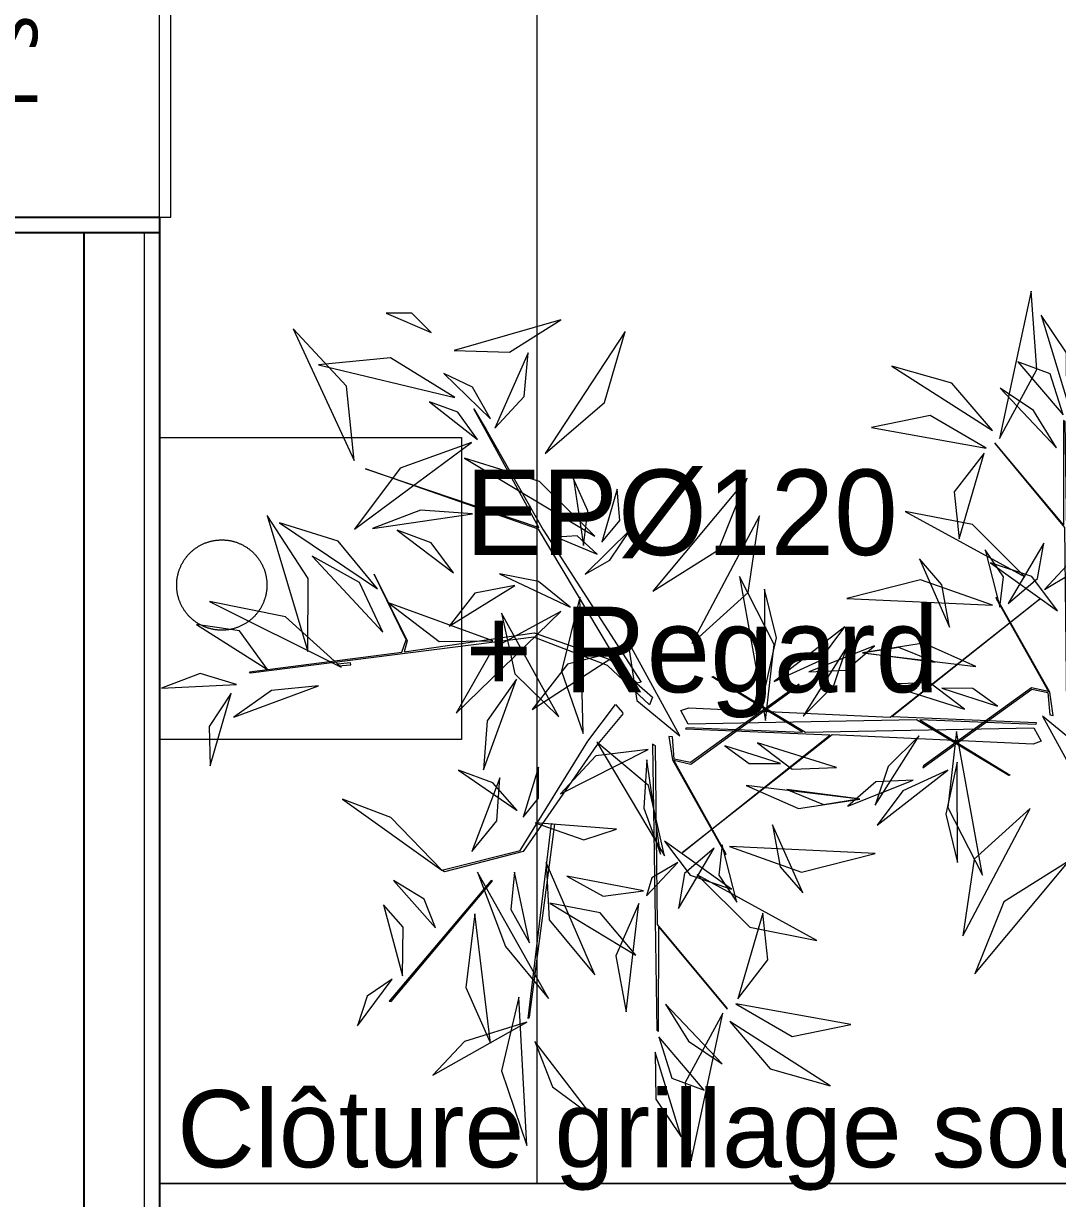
# Model space of a CAD drawing. Header units: centimetres. Extents: x 16433 to 114398, y -50094 to -12305.
# Drawn here: x 32613.3 to 32750.2, y -30288.1 to -30132.6 of the extents above; entities that cross this region are included whole.
import ezdxf

# ---------------------------------------------------------------- set-up
doc = ezdxf.new("R2010")
doc.units = ezdxf.units.CM
doc.header["$LTSCALE"] = 0.5
doc.linetypes.add('Style de ligne -2', pattern=[0.694425, 0.48607, -0.208355])
doc.layers.get('0').update_dxf_attribs({"linetype": 'CONTINUOUS'})
doc.layers.get('DEFPOINTS').update_dxf_attribs({"linetype": 'CONTINUOUS'})
doc.layers.add('3-BAT C-Niveau -2', color=7, linetype='CONTINUOUS')
doc.styles.add('Futura Std Book', font='')
doc.styles.add('Helvetica', font='')
doc.styles.add('Lucida Grande', font='')
doc.styles.get('Futura Std Book').set_extended_font_data('Futura Std Book')
doc.styles.get('Helvetica').set_extended_font_data('Helvetica')
doc.styles.get('Lucida Grande').set_extended_font_data('Lucida Grande')
doc.dimstyles.new('IS', dxfattribs={"dimtxt": 10.08724, "dimasz": 5.007446, "dimexe": 2, "dimexo": 10, "dimgap": 3, "dimtad": 1, "dimdec": 1, "dimtxsty": 'Helvetica', "dimblk": 'DOT', "dimblk1": 'DOT', "dimblk2": 'DOT', "dimcen": 0, "dimdle": 10, "dimazin": 0, "dimtfac": 0.8, "dimtdec": 1, "dimtix": 1, "dimtmove": 0, "dimatfit": 0, "dimldrblk": 'VW_FILLEDARROW-1', "dimfxl": 10, "dimfxlon": 1, "dimfrac": 2, "dimtolj": 1, "dimarcsym": 0})

# ---------------------------------------------------------------- blocks, each defined once
blk = doc.blocks.new('Groupe-84-1')
at = {"color": 253, "linetype": 'Continuous', "lineweight": 5, "true_color": 0xa0a0a4, "flags": 128}
for points in [[(15896.61, -47331.84), (15900.69, -47325.42), (15902.56, -47315.11), (15890.87, -47279.16), (15891.04, -47278.96), (15897.34, -47298.32), (15899.05, -47298.58), (15906.79, -47292.79), (15898.96, -47298.75), (15897.45, -47298.61), (15903.1, -47315.06), (15901.56, -47325.48), (15900.21, -47327.72), (15916.72, -47313.07), (15920.3, -47289.08), (15916.91, -47313.06), (15930.79, -47301.69), (15928.4, -47303.82), (15916.72, -47313.7), (15899.32, -47330.21), (15899.12, -47329.71), (15900.21, -47327.72), (15897.67, -47332.06)], [(15869.83, -47315.74), (15869.83, -47315.55), (15851.6, -47305.26), (15851.64, -47305.53)], [(15852.99, -47323.9), (15852.77, -47323.78), (15878.73, -47322.03), (15878.71, -47322.41)], [(15892.95, -47335.14), (15890.01, -47336.18), (15878.96, -47345.48), (15879.14, -47345.45), (15889.98, -47336.36), (15889.9, -47338.67), (15902.72, -47350.78), (15902.99, -47350.82), (15890.08, -47338.59), (15890.11, -47336.41), (15892.97, -47335.61)], [(15878.17, -47339.76), (15897.07, -47356.06), (15894.31, -47337.19), (15894.55, -47337.21), (15896.81, -47352.41), (15901.77, -47339.27), (15901.86, -47339.43), (15896.88, -47352.83), (15903.09, -47382.43), (15901.5, -47383.72), (15900.93, -47382.75), (15897.19, -47356.35), (15878.34, -47339.95)], [(15919.95, -47380.03), (15901.04, -47363.73), (15903.8, -47382.59), (15903.56, -47382.58), (15901.3, -47367.38), (15896.35, -47380.52), (15896.26, -47380.36), (15901.24, -47366.96), (15895.03, -47337.36), (15896.62, -47336.07), (15897.18, -47337.04), (15900.93, -47363.44), (15919.77, -47379.84)], [(15905.16, -47384.65), (15908.1, -47383.61), (15919.15, -47374.3), (15918.97, -47374.34), (15908.14, -47383.43), (15908.21, -47381.12), (15895.39, -47369), (15895.13, -47368.96), (15908.03, -47381.2), (15908, -47383.38), (15905.15, -47384.18)]]:
    blk.add_lwpolyline(points, close=True, dxfattribs=at)
for points in [[(15894.81, -47328.62), (15889.98, -47325.94), (15874.41, -47319), (15869.81, -47309.26), (15869.98, -47308.91), (15874.47, -47318.6), (15890.33, -47324.7), (15895.81, -47327.43), (15894.91, -47328.57)], [(15854.45, -47341.05), (15867.89, -47338.52), (15858.91, -47349.46), (15859.05, -47349.41), (15868.2, -47338.3), (15891.41, -47333.65), (15891.53, -47333.21), (15854.45, -47340.83), (15854.34, -47341.07), (15854.41, -47341.06)], [(15943.67, -47378.74), (15930.22, -47381.27), (15939.2, -47370.33), (15939.06, -47370.38), (15929.91, -47381.49), (15906.71, -47386.14), (15906.59, -47386.58), (15943.66, -47378.96), (15943.78, -47378.72), (15943.71, -47378.73)]]:
    blk.add_lwpolyline(points, dxfattribs=at)
at = {"color": 253, "linetype": 'Continuous', "lineweight": 5, "true_color": 0xa0a0a4}
for points in [[(15889.04, -47277.59, -183.73), (15889.61, -47272.59, -181.29), (15886.73, -47267.94, -179.52), (15886.73, -47267.94, -179.52), (15889.04, -47277.59, -183.73)], [(15891.79, -47281.26, -194.21), (15896.1, -47276.67, -192.81), (15895.89, -47270.92, -190.06), (15895.89, -47270.92, -190.06), (15891.79, -47281.26, -194.21)], [(15891.79, -47281.26, -194.21), (15896.1, -47276.67, -192.81), (15895.89, -47270.92, -190.06), (15895.89, -47270.92, -190.06), (15891.79, -47281.26, -194.21)], [(15893.91, -47290.77, -206.43), (15899.08, -47282.3, -204.4), (15899.21, -47272.05, -204.36), (15899.21, -47272.05, -204.36), (15893.91, -47290.77, -206.43)], [(15893.91, -47290.77, -206.43), (15899.08, -47282.3, -204.4), (15899.21, -47272.05, -204.36), (15899.21, -47272.05, -204.36), (15893.91, -47290.77, -206.43)], [(15887.78, -47277.12, -183.47), (15882.92, -47275.1, -183.7), (15877.81, -47276.18, -184.07), (15877.81, -47276.18, -184.07), (15887.78, -47277.12, -183.47)], [(15887.78, -47277.12, -183.47), (15882.92, -47275.1, -183.7), (15877.81, -47276.18, -184.07), (15877.81, -47276.18, -184.07), (15887.78, -47277.12, -183.47)], [(15921.12, -47287.39, -215.07), (15930.6, -47284.54, -213.8), (15936.74, -47276.19, -214.42), (15936.74, -47276.19, -214.42), (15921.12, -47287.39, -215.07)], [(15890.9, -47288.3, -199.98), (15889.15, -47282.29, -200.36), (15884.72, -47278.04, -199.46), (15884.72, -47278.04, -199.46), (15890.9, -47288.3, -199.98)], [(15895.11, -47286.05, -194.97), (15904.59, -47284.3, -192.57), (15911.8, -47277.41, -191.31), (15911.8, -47277.41, -191.31), (15895.11, -47286.05, -194.97)], [(15904.99, -47293.61, -201.48), (15910.2, -47287.28, -202.35), (15911.17, -47279.23, -201.76), (15911.17, -47279.23, -201.76), (15904.99, -47293.61, -201.48)], [(15931.79, -47298.93, -228.35), (15935.34, -47289.58, -229.1), (15932.69, -47280.4, -232.12), (15932.69, -47280.4, -232.12), (15931.79, -47298.93, -228.35)], [(15899.48, -47295.36, -207.16), (15905.35, -47291.11, -205.48), (15907.61, -47284.27, -203.83), (15907.61, -47284.27, -203.83), (15899.48, -47295.36, -207.16)], [(15899.48, -47295.36, -207.16), (15905.35, -47291.11, -205.48), (15907.61, -47284.27, -203.83), (15907.61, -47284.27, -203.83), (15899.48, -47295.36, -207.16)], [(15939.66, -47294.26, -211.21), (15941.68, -47291.29, -209.03), (15941.06, -47287.91, -206.71), (15941.06, -47287.91, -206.71), (15939.66, -47294.26, -211.21)], [(15939.66, -47294.26, -211.21), (15941.68, -47291.29, -209.03), (15941.06, -47287.91, -206.71), (15941.06, -47287.91, -206.71), (15939.66, -47294.26, -211.21)], [(15894.44, -47292.01, -203.84), (15894.67, -47291.91, -203.87), (15894.19, -47290.23, -202.04), (15893.98, -47290.33, -202.02), (15894.44, -47292.01, -203.84)], [(15926.33, -47302.2, -228.97), (15921.22, -47293.55, -227.8), (15912.16, -47289.14, -227.09), (15912.16, -47289.14, -227.09), (15926.33, -47302.2, -228.97)], [(15917.08, -47304.11, -196.26), (15916.27, -47297.25, -195.05), (15912.72, -47291.44, -196.39), (15912.72, -47291.44, -196.39), (15917.08, -47304.11, -196.26)], [(15869.98, -47308.91, -197.23), (15875.55, -47300.96, -194.28), (15876.73, -47294.21, -188.42), (15876.73, -47294.21, -188.42), (15869.98, -47308.91, -197.23)], [(15908.94, -47303.09, -195.33), (15912.27, -47299.44, -195.1), (15913.09, -47294.71, -194.26), (15913.09, -47294.71, -194.26), (15908.94, -47303.09, -195.33)], [(15903.44, -47295.38, -188.89), (15899.67, -47302.93, -185.79), (15901.06, -47309.87, -181.22), (15901.06, -47309.87, -181.22), (15903.44, -47295.38, -188.89)], [(15926.88, -47302.92, -229.3), (15929.93, -47299.68, -228.25), (15930.58, -47295.73, -226.49), (15930.58, -47295.73, -226.49), (15926.88, -47302.92, -229.3)], [(15929.86, -47304.09, -232.75), (15933.57, -47300.98, -233.5), (15934.61, -47296.91, -235.42), (15934.61, -47296.91, -235.42), (15929.86, -47304.09, -232.75)], [(15937.87, -47297.68, -212.86), (15939.03, -47304.94, -209.91), (15944.52, -47310.83, -208.14), (15944.52, -47310.83, -208.14), (15937.87, -47297.68, -212.86)], [(15937.87, -47297.68, -212.86), (15939.03, -47304.94, -209.91), (15944.52, -47310.83, -208.14), (15944.52, -47310.83, -208.14), (15937.87, -47297.68, -212.86)], [(15854.57, -47305.12, -211.6), (15851.73, -47302.27, -211.07), (15847.62, -47301.74, -211.1), (15847.62, -47301.74, -211.1), (15854.57, -47305.12, -211.6)], [(15855.23, -47306.36, -202.5), (15861.61, -47305.25, -200.11), (15864, -47302.17, -195.35), (15864, -47302.17, -195.35), (15855.23, -47306.36, -202.5)], [(15862.32, -47309.5, -218.46), (15865.75, -47307.31, -216.39), (15867.42, -47302.85, -215.43), (15867.42, -47302.85, -215.43), (15862.32, -47309.5, -218.46)], [(15917.2, -47320.56, -212.64), (15922.94, -47312.03, -211.07), (15924.12, -47301.68, -212.06), (15924.12, -47301.68, -212.06), (15917.2, -47320.56, -212.64)], [(15917.2, -47320.56, -212.64), (15922.94, -47312.03, -211.07), (15924.12, -47301.68, -212.06), (15924.12, -47301.68, -212.06), (15917.2, -47320.56, -212.64)], [(15908.8, -47311.39, -184.69), (15906.82, -47306.35, -183.17), (15901.87, -47303.85, -181.63), (15901.87, -47303.85, -181.63), (15908.8, -47311.39, -184.69)], [(15928.78, -47304.92, -232.48), (15933.62, -47307.92, -232.45), (15939.38, -47307.38, -231.83), (15939.38, -47307.38, -231.83), (15928.78, -47304.92, -232.48)], [(15906.53, -47318.02, -204.31), (15900.13, -47310.12, -204.16), (15890.75, -47306.88, -202.67), (15890.75, -47306.88, -202.67), (15906.53, -47318.02, -204.31)], [(15879.57, -47317.25, -202.12), (15882.56, -47313.38, -201.54), (15883.37, -47308.58, -202.14), (15883.37, -47308.58, -202.14), (15879.57, -47317.25, -202.12)], [(15907.35, -47319.1, -204.62), (15909.91, -47314.38, -205.07), (15909.92, -47309.08, -204.23), (15909.92, -47309.08, -204.23), (15907.35, -47319.1, -204.62)], [(15904.89, -47310.34, -205.3), (15897.29, -47313.58, -204.92), (15892.78, -47320.36, -203.9), (15892.78, -47320.36, -203.9), (15904.89, -47310.34, -205.3)], [(15873.11, -47312.32, -199.77), (15877.71, -47314.82, -197.57), (15883.41, -47314.17, -196.35), (15883.41, -47314.17, -196.35), (15873.11, -47312.32, -199.77)], [(15896.65, -47313.89, -185.42), (15890.52, -47311.1, -185.31), (15884.05, -47311.83, -184.01), (15884.05, -47311.83, -184.01), (15896.65, -47313.89, -185.42)], [(15926.7, -47312.08, -223.66), (15934.81, -47318.53, -222.36), (15944.56, -47319.47, -219.58), (15944.56, -47319.47, -219.58), (15926.7, -47312.08, -223.66)], [(15852.27, -47323.7, -214.21), (15848.21, -47316.08, -211.43), (15843.08, -47312.76, -206.15), (15843.08, -47312.76, -206.15), (15852.27, -47323.7, -214.21)], [(15870.6, -47313.6, -210.1), (15861.59, -47319.05, -209.96), (15855.89, -47325.93, -205.95), (15855.89, -47325.93, -205.95), (15870.6, -47313.6, -210.1)], [(15865.09, -47314.27, -221.24), (15855.29, -47314.9, -218.96), (15848.63, -47319.48, -214.31), (15848.63, -47319.48, -214.31), (15865.09, -47314.27, -221.24)], [(15903.14, -47327.19, -217.22), (15899.86, -47320.16, -219.34), (15893.1, -47316.71, -221.55), (15893.1, -47316.71, -221.55), (15903.14, -47327.19, -217.22)], [(15914.91, -47321.31, -212.09), (15916.79, -47318.29, -209.87), (15916.12, -47315.61, -207.1), (15916.12, -47315.61, -207.1), (15914.91, -47321.31, -212.09)], [(15914.91, -47321.31, -212.09), (15916.79, -47318.29, -209.87), (15916.12, -47315.61, -207.1), (15916.12, -47315.61, -207.1), (15914.91, -47321.31, -212.09)], [(15915.69, -47319.33, -172.05), (15920.33, -47319.05, -171.7), (15924.13, -47316.39, -172.02), (15924.13, -47316.39, -172.02), (15915.69, -47319.33, -172.05)], [(15915.69, -47319.33, -172.05), (15920.33, -47319.05, -171.7), (15924.13, -47316.39, -172.02), (15924.13, -47316.39, -172.02), (15915.69, -47319.33, -172.05)], [(15871.5, -47318.39, -207.72), (15866.54, -47318.84, -206.62), (15862.68, -47322.08, -205.86), (15862.68, -47322.08, -205.86), (15871.5, -47318.39, -207.72)], [(15878.88, -47318.16, -202.35), (15881.72, -47319.71, -200.21), (15885.76, -47318.95, -199.09), (15885.76, -47318.95, -199.09), (15878.88, -47318.16, -202.35)], [(15878.44, -47319.88, -198.87), (15877.43, -47326.63, -195.41), (15879.62, -47330.6, -190.33), (15879.62, -47330.6, -190.33), (15878.44, -47319.88, -198.87)], [(15908.87, -47320.12, -176.08), (15898.79, -47319.58, -174.79), (15891.21, -47323.94, -170.69), (15891.21, -47323.94, -170.69), (15908.87, -47320.12, -176.08)], [(15855.34, -47322.03, -223.19), (15845.32, -47321.6, -225.59), (15836.22, -47326.74, -225.79), (15836.22, -47326.74, -225.79), (15855.34, -47322.03, -223.19)], [(15855.34, -47322.03, -223.19), (15845.32, -47321.6, -225.59), (15836.22, -47326.74, -225.79), (15836.22, -47326.74, -225.79), (15855.34, -47322.03, -223.19)], [(15912, -47320.26, -171.59), (15914.43, -47323.14, -169.03), (15918.92, -47325.04, -167.96), (15918.92, -47325.04, -167.96), (15912, -47320.26, -171.59)], [(15916.57, -47321.63, -213.12), (15919.83, -47323.43, -210.71), (15923.87, -47322.33, -208.62), (15923.87, -47322.33, -208.62), (15916.57, -47321.63, -213.12)], [(15916.57, -47321.63, -213.12), (15919.83, -47323.43, -210.71), (15923.87, -47322.33, -208.62), (15923.87, -47322.33, -208.62), (15916.57, -47321.63, -213.12)], [(15873.51, -47322.29, -233.25), (15866.16, -47324.06, -238.65), (15860.13, -47331.36, -241.93), (15860.13, -47331.36, -241.93), (15873.51, -47322.29, -233.25)], [(15890.74, -47332.76, -200.73), (15888.64, -47326.1, -197.34), (15882.81, -47322.47, -193.77), (15882.81, -47322.47, -193.77), (15890.74, -47332.76, -200.73)], [(15890.74, -47332.76, -200.73), (15888.64, -47326.1, -197.34), (15882.81, -47322.47, -193.77), (15882.81, -47322.47, -193.77), (15890.74, -47332.76, -200.73)], [(15863.68, -47336.25, -189.87), (15868.31, -47330.54, -186.93), (15868.34, -47323.76, -183.27), (15868.34, -47323.76, -183.27), (15863.68, -47336.25, -189.87)], [(15849.94, -47325.21, -215.73), (15844.51, -47328.64, -216.78), (15841.65, -47334.5, -215.22), (15841.65, -47334.5, -215.22), (15849.94, -47325.21, -215.73)], [(15849.94, -47325.21, -215.73), (15844.51, -47328.64, -216.78), (15841.65, -47334.5, -215.22), (15841.65, -47334.5, -215.22), (15849.94, -47325.21, -215.73)], [(15872.28, -47325.32, -229.03), (15870.56, -47330.53, -227.48), (15872.25, -47335.66, -225.66), (15872.25, -47335.66, -225.66), (15872.28, -47325.32, -229.03)], [(15877.33, -47337.53, -178.9), (15886.05, -47333.71, -176.01), (15890.43, -47325.93, -172.29), (15890.43, -47325.93, -172.29), (15877.33, -47337.53, -178.9)], [(15877.33, -47337.53, -178.9), (15886.05, -47333.71, -176.01), (15890.43, -47325.93, -172.29), (15890.43, -47325.93, -172.29), (15877.33, -47337.53, -178.9)], [(15904.37, -47327.43, -210.57), (15896.83, -47330.11, -206.9), (15893.32, -47336.53, -202.54), (15893.32, -47336.53, -202.54), (15904.37, -47327.43, -210.57)], [(15911.48, -47329.49, -220.09), (15918.44, -47336.99, -220.53), (15928.49, -47338.97, -219.34), (15928.49, -47338.97, -219.34), (15911.48, -47329.49, -220.09)], [(15870.49, -47335.33, -200.41), (15863.08, -47333.64, -200.32), (15856.05, -47336.36, -200.54), (15856.05, -47336.36, -200.54), (15870.49, -47335.33, -200.41)], [(15889.39, -47332.85, -200.44), (15882.99, -47333.64, -199.26), (15877.42, -47336.95, -200.49), (15877.42, -47336.95, -200.49), (15889.39, -47332.85, -200.44)], [(15876.78, -47339.41, -177.75), (15874.15, -47336.41, -175.38), (15871.67, -47336.18, -172.12), (15871.67, -47336.18, -172.12), (15876.78, -47339.41, -177.75)], [(15879.24, -47337.17, -207.06), (15875.41, -47341.34, -208.24), (15874.62, -47347.06, -209.24), (15874.62, -47347.06, -209.24), (15879.24, -47337.17, -207.06)], [(15905.62, -47335.86, -220.85), (15913.63, -47341.91, -221.31), (15923.88, -47341.49, -222.56), (15923.88, -47341.49, -222.56), (15905.62, -47335.86, -220.85)], [(15851.55, -47341.15, -174.84), (15845.44, -47342.37, -175.45), (15841.18, -47346.6, -176.76), (15841.18, -47346.6, -176.76), (15851.55, -47341.15, -174.84)], [(15853.62, -47341.25, -174.58), (15848.57, -47343.96, -172.2), (15847.81, -47348.47, -168.43), (15847.81, -47348.47, -168.43), (15853.62, -47341.25, -174.58)], [(15858.03, -47341.31, -186.97), (15853.78, -47345.21, -187.38), (15851.67, -47350.13, -185.5), (15851.67, -47350.13, -185.5), (15858.03, -47341.31, -186.97)], [(15879.52, -47343.78, -215.21), (15875.52, -47340.56, -213.09), (15870.79, -47340.62, -210.46), (15870.79, -47340.62, -210.46), (15879.52, -47343.78, -215.21)], [(15897.42, -47347.34, -225.36), (15907.53, -47346.58, -224.7), (15915.49, -47340.4, -224), (15915.49, -47340.4, -224), (15897.42, -47347.34, -225.36)], [(15875.64, -47342.24, -207.25), (15870.13, -47350.37, -205.29), (15870.07, -47359.44, -201.98), (15870.07, -47359.44, -201.98), (15875.64, -47342.24, -207.25)], [(15893.13, -47342.64, -197.01), (15891.41, -47346.26, -196.39), (15892.16, -47350.32, -196.61), (15892.16, -47350.32, -196.61), (15893.13, -47342.64, -197.01)], [(15880.18, -47344.76, -179.83), (15876.14, -47345.06, -178.67), (15873.08, -47348.07, -177.99), (15873.08, -47348.07, -177.99), (15880.18, -47344.76, -179.83)], [(15901.4, -47346.5, -183.78), (15908.44, -47346.7, -183.14), (15914.46, -47343.97, -184.94), (15914.46, -47343.97, -184.94), (15901.4, -47346.5, -183.78)], [(15858.26, -47348.97, -186.41), (15848.35, -47345.8, -187.61), (15838.28, -47348.49, -186.97), (15838.28, -47348.49, -186.97), (15858.26, -47348.97, -186.41)], [(15880.11, -47345.75, -179.52), (15878.57, -47355.75, -178.73), (15882.8, -47364.88, -177.91), (15882.8, -47364.88, -177.91), (15880.11, -47345.75, -179.52)], [(15888.49, -47346.42, -247.3), (15886.76, -47353.81, -244.69), (15889.51, -47361.53, -243.35), (15889.51, -47361.53, -243.35), (15888.49, -47346.42, -247.3)], [(15888.49, -47346.42, -247.3), (15886.76, -47353.81, -244.69), (15889.51, -47361.53, -243.35), (15889.51, -47361.53, -243.35), (15888.49, -47346.42, -247.3)], [(15894.32, -47346.84, -186.16), (15891.74, -47352.01, -185.75), (15893.03, -47357.73, -185.13), (15893.03, -47357.73, -185.13), (15894.32, -47346.84, -186.16)], [(15902.68, -47347.5, -176.88), (15906.48, -47352.87, -176.9), (15911.56, -47355.35, -174.04), (15911.56, -47355.35, -174.04), (15902.68, -47347.5, -176.88)], [(15857.37, -47350.08, -186.4), (15852.21, -47356.53, -186.75), (15851.48, -47364.74, -187), (15851.48, -47364.74, -187), (15857.37, -47350.08, -186.4)], [(15859.83, -47350.45, -182.25), (15856.96, -47358.56, -178.08), (15859.97, -47365.91, -173.29), (15859.97, -47365.91, -173.29), (15859.83, -47350.45, -182.25)], [(15860.53, -47350.6, -181.99), (15866.31, -47353.53, -181.12), (15872.28, -47351.72, -179.03), (15872.28, -47351.72, -179.03), (15860.53, -47350.6, -181.99)], [(15884.03, -47350.81, -210.84), (15878.73, -47352.84, -209.98), (15875.89, -47356.42, -207.2), (15875.89, -47356.42, -207.2), (15884.03, -47350.81, -210.84)], [(15888.94, -47351.82, -223.21), (15887.91, -47356.93, -222.61), (15889.5, -47361.34, -220.88), (15889.5, -47361.34, -220.88), (15888.94, -47351.82, -223.21)], [(15888.94, -47351.82, -223.21), (15887.91, -47356.93, -222.61), (15889.5, -47361.34, -220.88), (15889.5, -47361.34, -220.88), (15888.94, -47351.82, -223.21)], [(15898.9, -47352.1, -228.81), (15903.67, -47355.36, -229.15), (15909, -47356.1, -227.32), (15909, -47356.1, -227.32), (15898.9, -47352.1, -228.81)], [(15904.82, -47351.78, -161.32), (15905.96, -47356.58, -161.24), (15909.82, -47359.65, -160.95), (15909.82, -47359.65, -160.95), (15904.82, -47351.78, -161.32)], [(15938.29, -47369.34, -182.25), (15941.15, -47361.23, -178.08), (15938.15, -47353.88, -173.29), (15938.15, -47353.88, -173.29), (15938.29, -47369.34, -182.25)], [(15918.01, -47374.04, -179.52), (15919.55, -47364.04, -178.73), (15915.31, -47354.91, -177.91), (15915.31, -47354.91, -177.91), (15918.01, -47374.04, -179.52)], [(15940.74, -47369.71, -186.4), (15945.91, -47363.26, -186.75), (15946.64, -47355.05, -187), (15946.64, -47355.05, -187), (15940.74, -47369.71, -186.4)], [(15909.63, -47373.37, -247.3), (15911.36, -47365.98, -244.69), (15908.61, -47358.26, -243.35), (15908.61, -47358.26, -243.35), (15909.63, -47373.37, -247.3)], [(15909.63, -47373.37, -247.3), (15911.36, -47365.98, -244.69), (15908.61, -47358.26, -243.35), (15908.61, -47358.26, -243.35), (15909.63, -47373.37, -247.3)], [(15909.18, -47367.97, -223.21), (15910.21, -47362.86, -222.61), (15908.62, -47358.45, -220.88), (15908.62, -47358.45, -220.88), (15909.18, -47367.97, -223.21)], [(15909.18, -47367.97, -223.21), (15910.21, -47362.86, -222.61), (15908.62, -47358.45, -220.88), (15908.62, -47358.45, -220.88), (15909.18, -47367.97, -223.21)], [(15893.3, -47368.01, -161.32), (15892.15, -47363.21, -161.24), (15888.3, -47360.14, -160.95), (15888.3, -47360.14, -160.95), (15893.3, -47368.01, -161.32)], [(15922.48, -47377.54, -207.25), (15927.99, -47369.42, -205.29), (15928.04, -47360.35, -201.98), (15928.04, -47360.35, -201.98), (15922.48, -47377.54, -207.25)], [(15903.8, -47372.95, -186.16), (15906.37, -47367.78, -185.75), (15905.09, -47362.06, -185.13), (15905.09, -47362.06, -185.13), (15903.8, -47372.95, -186.16)], [(15899.22, -47367.69, -228.81), (15894.45, -47364.43, -229.15), (15889.11, -47363.69, -227.32), (15889.11, -47363.69, -227.32), (15899.22, -47367.69, -228.81)], [(15914.08, -47368.97, -210.84), (15919.39, -47366.95, -209.98), (15922.23, -47363.37, -207.2), (15922.23, -47363.37, -207.2), (15914.08, -47368.97, -210.84)], [(15895.43, -47372.29, -176.88), (15891.63, -47366.92, -176.9), (15886.56, -47364.43, -174.04), (15886.56, -47364.43, -174.04), (15895.43, -47372.29, -176.88)], [(15937.59, -47369.19, -181.99), (15931.81, -47366.26, -181.12), (15925.84, -47368.06, -179.03), (15925.84, -47368.06, -179.03), (15937.59, -47369.19, -181.99)], [(15904.98, -47377.15, -197.01), (15906.7, -47373.53, -196.39), (15905.95, -47369.47, -196.61), (15905.95, -47369.47, -196.61), (15904.98, -47377.15, -197.01)], [(15940.08, -47378.48, -186.97), (15944.34, -47374.58, -187.38), (15946.45, -47369.66, -185.5), (15946.45, -47369.66, -185.5), (15940.08, -47378.48, -186.97)], [(15939.85, -47370.82, -186.41), (15949.77, -47373.99, -187.61), (15959.83, -47371.3, -186.97), (15959.83, -47371.3, -186.97), (15939.85, -47370.82, -186.41)], [(15944.5, -47378.54, -174.58), (15949.55, -47375.83, -172.2), (15950.3, -47371.32, -168.43), (15950.3, -47371.32, -168.43), (15944.5, -47378.54, -174.58)], [(15900.69, -47372.44, -225.36), (15890.58, -47373.21, -224.7), (15882.63, -47379.39, -224), (15882.63, -47379.39, -224), (15900.69, -47372.44, -225.36)], [(15917.94, -47375.03, -179.83), (15921.98, -47374.73, -178.67), (15925.03, -47371.72, -177.99), (15925.03, -47371.72, -177.99), (15917.94, -47375.03, -179.83)], [(15918.87, -47382.62, -207.06), (15922.71, -47378.45, -208.24), (15923.49, -47372.73, -209.24), (15923.49, -47372.73, -209.24), (15918.87, -47382.62, -207.06)], [(15896.72, -47373.29, -183.78), (15889.68, -47373.09, -183.14), (15883.66, -47375.82, -184.94), (15883.66, -47375.82, -184.94), (15896.72, -47373.29, -183.78)], [(15946.57, -47378.64, -174.84), (15952.67, -47377.42, -175.45), (15956.93, -47373.19, -176.76), (15956.93, -47373.19, -176.76), (15946.57, -47378.64, -174.84)], [(15918.6, -47376.01, -215.21), (15922.59, -47379.23, -213.09), (15927.32, -47379.17, -210.46), (15927.32, -47379.17, -210.46), (15918.6, -47376.01, -215.21)], [(15892.49, -47383.93, -220.85), (15884.49, -47377.88, -221.31), (15874.24, -47378.29, -222.56), (15874.24, -47378.29, -222.56), (15892.49, -47383.93, -220.85)], [(15886.64, -47390.3, -220.09), (15879.67, -47382.8, -220.53), (15869.63, -47380.82, -219.34), (15869.63, -47380.82, -219.34), (15886.64, -47390.3, -220.09)], [(15921.34, -47380.38, -177.75), (15923.96, -47383.38, -175.38), (15926.45, -47383.61, -172.12), (15926.45, -47383.61, -172.12), (15921.34, -47380.38, -177.75)], [(15893.75, -47392.36, -210.57), (15901.29, -47389.68, -206.9), (15904.8, -47383.26, -202.54), (15904.8, -47383.26, -202.54), (15893.75, -47392.36, -210.57)]]:
    blk.add_polyline3d(points, dxfattribs=at)
blk = doc.blocks.new('PORTE FENETRE TYPE 3')
at = {"color": 7, "linetype": 'Style de ligne -2', "lineweight": 5}
blk.add_line((5.11, 14.73), (65.94, 76.94), dxfattribs=at)
at = {"color": 7, "linetype": 'Continuous', "lineweight": 25, "flags": 128}
for points in [[(-2, 18), (0, 18), (0, 14)], [(97, 18), (95, 18), (95, 14)], [(0, 7.7), (0, -18), (-2, -18)], [(95, 7.7), (95, -18), (97, -18)]]:
    blk.add_lwpolyline(points, dxfattribs=at)
at = {"color": 7, "linetype": 'Continuous', "lineweight": 13, "flags": 128}
for points in [[(4, 16), (10, 16), (10, 10), (4, 10)], [(10, 16), (85, 16), (85, 14.5), (10, 14.5)], [(85, 16), (91, 16), (91, 10), (85, 10)], [(-2, 14), (6, 14), (6, 8), (-2, 8)], [(89, 14), (97, 14), (97, 8), (89, 8)], [(10, 11.5), (85, 11.5), (85, 10), (10, 10)]]:
    blk.add_lwpolyline(points, close=True, dxfattribs=at)
blk.add_lwpolyline([(0, 9.5), (0, -19.5), (95, -19.5), (95, 9.5)], dxfattribs=at)
at = {"color": 7, "linetype": 'Style de ligne -2', "lineweight": 5}
blk.add_arc((4, 16), 87, 360, 44.5337, dxfattribs=at)
at = {"color": 7, "insert": (47.21, 5.79), "char_height": 7.6206, "width": 74.0523, "attachment_point": 2, "line_spacing_factor": 0.978845, "style": 'Lucida Grande'}
blk.add_mtext('\\pt9.7772,19.554,29.347,39.132,48.916,58.693,68.478,78.263;F sur All vitrée\\P+VR ', dxfattribs=at)
blk = doc.blocks.new('_DOT')
at = {"color": 0, "linetype": 'ByBlock', "lineweight": -2}
blk.add_line((-0.5, 0), (-1, 0), dxfattribs=at)
at = {"color": 0, "linetype": 'ByBlock', "const_width": 0.5}
blk.add_lwpolyline([(-0.25, 0, 1), (0.25, 0, 1)], format="xyb", close=True, dxfattribs=at)
blk = doc.blocks.new('*D2452')
at = {"layer": '3-BAT C-Niveau -2', "color": 0, "linetype": 'Continuous', "lineweight": -2, "transparency": 16777216}
for p, q in [((33131.88, -28805.01), (33143.88, -28805.01)), ((33141.88, -28810.02), (33141.88, -30992.43)), ((33131.88, -30997.44), (33143.88, -30997.44))]:
    blk.add_line(p, q, dxfattribs=at)
at = {"layer": 'DEFPOINTS', "color": 0, "linetype": 'Continuous', "transparency": 16777216}
for p in [(32689.29, -28805.01), (32631.28, -30997.44), (33141.88, -30997.44)]:
    blk.add_point(p, dxfattribs=at)
at = {"layer": '3-BAT C-Niveau -2', "color": 0, "linetype": 'Continuous', "lineweight": -2, "transparency": 16777216, "xscale": 5.007446289062499, "yscale": 5.007446289062499, "zscale": 5.007446289062499}
for p, rotation in [((33141.88, -28805.01), 90), ((33141.88, -30997.44), 270)]:
    blk.add_blockref('_DOT', p, dxfattribs=dict(at, rotation=rotation))
at = {"layer": '3-BAT C-Niveau -2', "color": 0, "linetype": 'Continuous', "lineweight": 5, "transparency": 16777216, "insert": (33133.84, -29901.22), "char_height": 10.087, "attachment_point": 5, "rotation": 90, "style": 'Helvetica'}
blk.add_mtext('\\A1;2192', dxfattribs=at)
blk = doc.blocks.new('VW_FILLEDARROW-1')
at = {"color": 0, "linetype": 'Continuous', "lineweight": 5, "flags": 128}
blk.add_lwpolyline([(-1.997, 0.535), (0, 0), (-1.997, -0.535)], close=True, dxfattribs=at)
blk = doc.blocks.new('*D2482')
at = {"layer": '3-BAT C-Niveau -2', "color": 0, "linetype": 'Continuous', "lineweight": -2, "transparency": 16777216}
for p, q in [((33071.88, -30158.21), (33083.88, -30158.21)), ((33081.88, -30163.22), (33081.88, -30363.68)), ((33071.88, -30368.68), (33083.88, -30368.68))]:
    blk.add_line(p, q, dxfattribs=at)
at = {"layer": 'DEFPOINTS', "color": 0, "linetype": 'Continuous', "transparency": 16777216}
for p in [(32629.21, -30158.21), (32596.28, -30368.68), (33081.88, -30368.68)]:
    blk.add_point(p, dxfattribs=at)
at = {"layer": '3-BAT C-Niveau -2', "color": 0, "linetype": 'Continuous', "lineweight": -2, "transparency": 16777216, "xscale": 5.007446289062499, "yscale": 5.007446289062499, "zscale": 5.007446289062499}
for p, rotation in [((33081.88, -30158.21), 90), ((33081.88, -30368.68), 270)]:
    blk.add_blockref('_DOT', p, dxfattribs=dict(at, rotation=rotation))
at = {"layer": '3-BAT C-Niveau -2', "color": 0, "linetype": 'Continuous', "lineweight": 5, "transparency": 16777216, "insert": (33073.84, -30263.45), "char_height": 10.087, "attachment_point": 5, "rotation": 90, "style": 'Helvetica'}
blk.add_mtext('\\A1;210', dxfattribs=at)
blk = doc.blocks.new('*D2483')
at = {"layer": '3-BAT C-Niveau -2', "color": 0, "linetype": 'Continuous', "lineweight": -2, "transparency": 16777216}
for p, q in [((33071.88, -30063.21), (33083.88, -30063.21)), ((33081.88, -30068.22), (33081.88, -30153.2)), ((33071.88, -30158.21), (33083.88, -30158.21))]:
    blk.add_line(p, q, dxfattribs=at)
at = {"layer": 'DEFPOINTS', "color": 0, "linetype": 'Continuous', "transparency": 16777216}
for p in [(32629.21, -30063.21), (32629.21, -30158.21), (33081.88, -30158.21)]:
    blk.add_point(p, dxfattribs=at)
at = {"layer": '3-BAT C-Niveau -2', "color": 0, "linetype": 'Continuous', "lineweight": -2, "transparency": 16777216, "xscale": 5.007446289062499, "yscale": 5.007446289062499, "zscale": 5.007446289062499}
for p, rotation in [((33081.88, -30063.21), 90), ((33081.88, -30158.21), 270)]:
    blk.add_blockref('_DOT', p, dxfattribs=dict(at, rotation=rotation))
at = {"layer": '3-BAT C-Niveau -2', "color": 0, "linetype": 'Continuous', "lineweight": 5, "transparency": 16777216, "insert": (33071.2, -30110.71), "char_height": 10.087, "attachment_point": 5, "rotation": 90, "style": 'Helvetica'}
blk.add_mtext('\\A1;95/215', dxfattribs=at)
blk = doc.blocks.new('Groupe-154-1')
at = {"color": 7, "linetype": 'Continuous', "lineweight": 5}
blk.add_open_spline([(15897.67, -47268.76), (15896.47, -47269.82), (15895.96, -47271.34), (15895.46, -47272.86), (15895.78, -47274.43), (15896.1, -47276), (15897.16, -47277.2), (15898.22, -47278.4), (15899.74, -47278.9), (15901.26, -47279.41), (15902.83, -47279.09), (15904.4, -47278.77), (15905.6, -47277.71), (15906.8, -47276.65), (15907.3, -47275.13), (15907.81, -47273.61), (15907.49, -47272.04), (15907.17, -47270.47), (15906.11, -47269.27), (15905.05, -47268.07), (15903.53, -47267.56), (15902.01, -47267.06), (15900.44, -47267.38), (15898.87, -47267.7), (15897.67, -47268.76)], degree=2, knots=[0, 0, 0, 0.083333, 0.083333, 0.166667, 0.166667, 0.25, 0.25, 0.333333, 0.333333, 0.416667, 0.416667, 0.5, 0.5, 0.583333, 0.583333, 0.666667, 0.666667, 0.75, 0.75, 0.833333, 0.833333, 0.916667, 0.916667, 1, 1, 1], dxfattribs=at)
blk = doc.blocks.new('Groupe-155-1')
at = {"color": 7, "linetype": 'Continuous', "lineweight": 13, "flags": 128}
blk.add_lwpolyline([(15919.3, -47261.48), (15926.75, -47300.78), (15887.45, -47308.22), (15880, -47268.92)], close=True, dxfattribs=at)
at = {"color": 7}
blk.add_blockref('Groupe-154-1', (0, 0), dxfattribs=at)
at = {"color": 7, "insert": (15922.67, -47302.09), "char_height": 11.3275, "width": 86.6282, "attachment_point": 1, "rotation": 280.7236, "line_spacing_factor": 0.962448, "style": 'Futura Std Book'}
blk.add_mtext('\\pt10.767,21.046,31.57,42.082,52.605,63.128;EPØ120\\P+ Regard', dxfattribs=at)

msp = doc.modelspace()

# ---------------------------------------------------------------- linework, layer by layer
at = {"layer": '3-BAT C-Niveau -2', "color": 7, "linetype": 'Continuous', "lineweight": 25}
for p, q in [((32595.279, -30160.208), (32631.279, -30160.208)), ((32621.279, -30160.208), (32621.279, -30366.683)), ((32631.279, -30160.208), (32631.279, -30366.683))]:
    msp.add_line(p, q, dxfattribs=at)
at = {"layer": '3-BAT C-Niveau -2', "color": 7, "linetype": 'Continuous', "lineweight": 5}
for p, q in [((32621.279, -30160.208), (32621.279, -30366.683)), ((32629.279, -30160.208), (32629.279, -30366.683)), ((32631.279, -30160.208), (32631.279, -30366.683))]:
    msp.add_line(p, q, dxfattribs=at)
at = {"layer": '3-BAT C-Niveau -2', "color": 251, "linetype": 'Continuous', "lineweight": 5, "true_color": 0x555555, "flags": 128}
msp.add_lwpolyline([(32631.279, -29253.95), (32631.279, -29191.655), (32926.279, -29191.655), (32926.279, -30286.155), (32681.311, -30286.155), (32681.247, -29653.831), (32831.279, -29653.831), (32831.279, -29253.95)], close=True, dxfattribs=at)
at = {"layer": '3-BAT C-Niveau -2', "color": 7, "linetype": 'Continuous', "lineweight": 5, "flags": 128}
msp.add_lwpolyline([(32631.279, -30286.155), (32631.279, -29653.831), (32681.279, -29653.831), (32681.279, -30286.155)], close=True, dxfattribs=at)
msp.add_lwpolyline([(32931.279, -30137.765), (32931.279, -30997.435), (32926.279, -30997.435), (32926.279, -30291.155), (32631.344, -30291.155), (32631.344, -30286.155), (32926.279, -30286.155), (32926.279, -30137.765)], dxfattribs=at)

# ---------------------------------------------------------------- block references
at = {"layer": '3-BAT C-Niveau -2', "color": 7}
for name, p, rotation in [('PORTE FENETRE TYPE 3', (32613.279, -30158.208), 90.0000000000224), ('Groupe-84-1', (-16766.963, -37034.655), 79.27640525614329), ('Groupe-155-1', (-16766.963, -37034.655), 79.27640525614329)]:
    msp.add_blockref(name, p, dxfattribs=dict(at, rotation=rotation))

# ---------------------------------------------------------------- texts
at = {"layer": '3-BAT C-Niveau -2', "color": 7, "insert": (32722.471, -30273.797), "char_height": 10.21693, "width": 229.92946, "attachment_point": 2, "line_spacing_factor": 0.834288, "style": 'Helvetica'}
msp.add_mtext('\\pt38.078,76.586,114.84,153.15;Clôture grillage souple ht1,4', dxfattribs=at)

# ---------------------------------------------------------------- dimensions: what is measured, and where the dimension line sits
at = {"layer": '3-BAT C-Niveau -2', "color": 7, "linetype": 'Continuous', "lineweight": 5}
for base, p1, p2, override, picture, middle in [((33141.882, -30997.435), (32689.289, -28805.012), (32631.279, -30997.435), {"dimtxt": 10.08724, "dimdec": 0, "dimpost": '<>', "dimtxsty": 'Helvetica', "dimtmove": 2}, '*D2452', (33133.839, -29901.223)), ((33081.882, -30158.208), (32629.209, -30063.208), (32629.209, -30158.208), {"dimtxt": 10.08724, "dimdec": 0, "dimpost": '<>/215', "dimtxsty": 'Helvetica', "dimtmove": 2}, '*D2483', (33071.197, -30110.708)), ((33081.882, -30368.683), (32629.209, -30158.208), (32596.279, -30368.683), {"dimtxt": 10.08724, "dimdec": 0, "dimpost": '<>', "dimtxsty": 'Helvetica', "dimtmove": 2}, '*D2482', (33073.839, -30263.446))]:
    dim = msp.add_linear_dim(base=base, p1=p1, p2=p2, angle=90, dimstyle='IS', override=override, dxfattribs=at)
    dim.commit()
    dim.dimension.update_dxf_attribs({"geometry": picture, "text_midpoint": middle})

doc.saveas('drawing.dxf')
